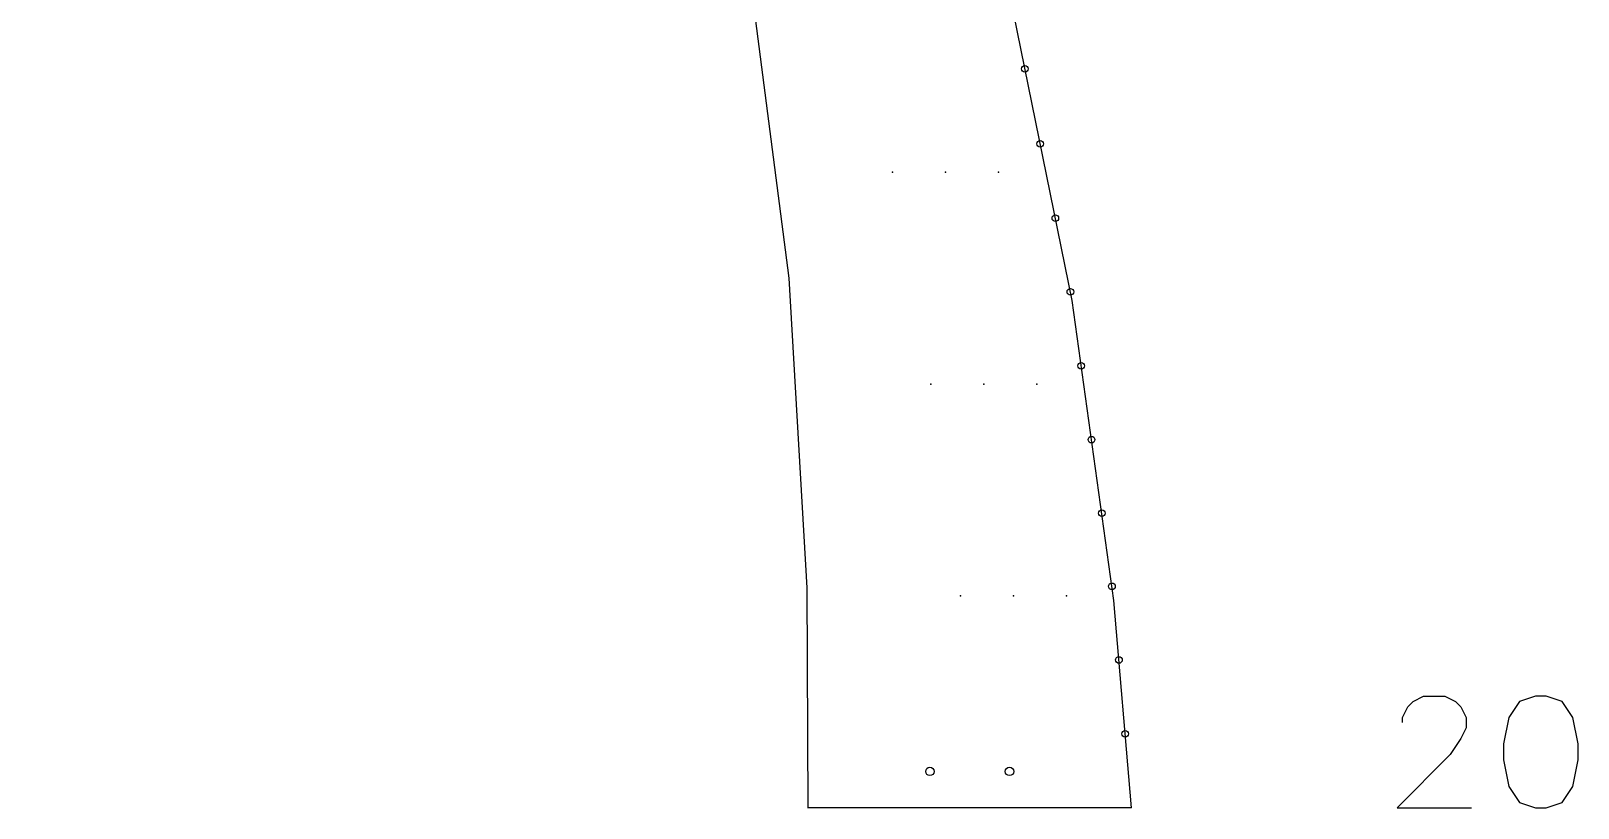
# Model space of a CAD drawing. Extents: x 2 to 431, y 2 to 326.
# Drawn here: x 271.2 to 387.9, y 105.2 to 163.9 of the extents above; entities that cross this region are included whole.
import ezdxf

# ---------------------------------------------------------------- set-up
doc = ezdxf.new("R2010")
doc.units = 0
doc.layers.get('0').update_dxf_attribs({"linetype": 'CONTINUOUS'})
for name, color, linetype in [('ANNOTATION', 7, 'CONTINUOUS'), ('DRILLING', 3, 'CONTINUOUS'), ('ENGRAVE', 4, 'CONTINUOUS'), ('RIB_INDICATION', 1, 'CONTINUOUS')]:
    doc.layers.add(name, color=color, linetype=linetype)

# ---------------------------------------------------------------- blocks, each defined once
blk = doc.blocks.new('*U124')
at = {"layer": 'ENGRAVE'}
blk.add_point((0, 0), dxfattribs=at)
blk = doc.blocks.new('*U125')
at = {"layer": 'ENGRAVE', "color": 0, "linetype": 'BYBLOCK'}
for p in [(0, 0), (4, 0), (8, 0)]:
    blk.add_blockref('*U124', p, dxfattribs=at)
blk = doc.blocks.new('*U126')
at = {"layer": 'ENGRAVE'}
blk.add_point((0, 0), dxfattribs=at)
blk = doc.blocks.new('*U127')
at = {"layer": 'ENGRAVE', "color": 0, "linetype": 'BYBLOCK'}
for p in [(0, 0), (4, 0), (8, 0)]:
    blk.add_blockref('*U126', p, dxfattribs=at)
blk = doc.blocks.new('*U128')
at = {"layer": 'ENGRAVE'}
blk.add_point((0, 0), dxfattribs=at)
blk = doc.blocks.new('*U129')
at = {"layer": 'ENGRAVE', "color": 0, "linetype": 'BYBLOCK'}
for p in [(0, 0), (4, 0), (8, 0)]:
    blk.add_blockref('*U128', p, dxfattribs=at)

msp = doc.modelspace()

# ---------------------------------------------------------------- linework, layer by layer
msp.add_line((354.242, 105.213), (329.807, 105.213))
for points in [[(354.242, 105.213), (352.913, 120.866), (349.758, 143.525), (345.348, 165.147), (339.789, 185.672), (333.188, 205.043), (325.65, 223.201), (317.283, 240.088), (308.194, 255.644), (298.488, 269.812), (288.273, 282.532), (277.655, 293.746), (266.741, 303.396), (255.637, 311.423), (244.45, 317.768), (233.286, 322.372), (222.253, 325.178), (211.456, 326.126), (211.456, 326.126)], [(211.456, 304.419), (220.134, 303.802), (229.274, 301.916), (238.743, 298.714), (248.403, 294.159), (258.115, 288.213), (267.743, 280.845), (277.151, 272.021), (286.205, 261.71), (294.771, 249.88), (302.715, 236.498), (309.902, 221.533), (316.197, 204.952), (321.464, 186.725), (325.568, 166.819), (328.371, 145.205), (329.739, 121.822), (329.807, 105.193)]]:
    msp.add_lwpolyline(points)
at = {"layer": 'ANNOTATION'}
msp.add_lwpolyline([(374.686, 111.643), (374.686, 112.045), (375.088, 112.849), (375.49, 113.251), (376.294, 113.653), (377.902, 113.653), (378.705, 113.251), (379.107, 112.849), (379.509, 112.045), (379.509, 111.242), (379.107, 110.438), (378.303, 109.232), (374.285, 105.213), (379.911, 105.213)], dxfattribs=at)
msp.add_lwpolyline([(385.537, 105.213), (386.743, 105.615), (387.547, 106.821), (387.949, 108.83), (387.949, 110.036), (387.547, 112.045), (386.743, 113.251), (385.537, 113.653), (384.734, 113.653), (383.528, 113.251), (382.724, 112.045), (382.322, 110.036), (382.322, 108.83), (382.724, 106.821), (383.528, 105.615), (384.734, 105.213)], close=True, dxfattribs=at)
at = {"layer": 'DRILLING'}
for centre in [(339.025, 107.963), (345.025, 107.963)]:
    msp.add_circle(centre, 0.323, dxfattribs=at)
at = {"layer": 'RIB_INDICATION'}
for centre in [(346.19, 161.022), (347.347, 155.346), (348.491, 149.739), (349.625, 144.181), (350.447, 138.582), (351.222, 133.014), (351.993, 127.472), (352.764, 121.938), (353.294, 116.376), (353.767, 110.805)]:
    msp.add_circle(centre, 0.25, dxfattribs=at)

# ---------------------------------------------------------------- block references
at = {"layer": 'ENGRAVE', "xscale": -1}
for name, p in [('*U129', (344.21, 153.213)), ('*U127', (347.103, 137.213)), ('*U125', (349.331, 121.213))]:
    msp.add_blockref(name, p, dxfattribs=at)

doc.saveas('drawing.dxf')
